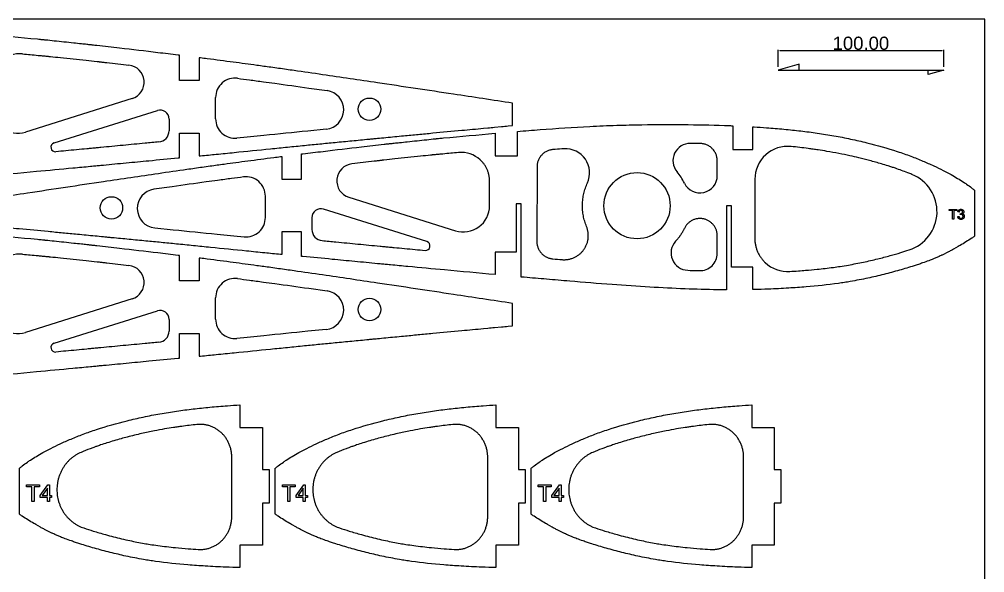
# Model space of a CAD drawing. Header units: millimetres. Extents: x -1485 to 1304, y -887 to 371.
# Drawn here: x -210 to 373, y -622 to -287 of the extents above; entities that cross this region are included whole.
import ezdxf

# ---------------------------------------------------------------- set-up
doc = ezdxf.new("R2010")
doc.units = ezdxf.units.MM
doc.header["$MEASUREMENT"] = 0
doc.layers.add('Predeterminada', color=18, linetype='Continuous', true_color=0x000000)
doc.layers.add('Predeterminado', color=18, linetype='Continuous', true_color=0x000000)
doc.styles.add('Arial', font='')
doc.styles.get('Arial').set_extended_font_data('Arial')
doc.dimstyles.new('Predeterminado', dxfattribs={"dimtxt": 8, "dimasz": 1, "dimexe": 0.5, "dimexo": 0.5, "dimgap": 0.25, "dimtad": 1, "dimtoh": 1, "dimzin": 1, "dimdsep": 46, "dimtxsty": 'Arial', "dimcen": 0.5, "dimazin": 0, "dimtfac": 1, "dimtdec": 4, "dimtix": 1, "dimtmove": 1, "dimatfit": 3, "dimfxl": 1, "dimtolj": 1, "dimtzin": 1, "dimarcsym": 0})

# ---------------------------------------------------------------- blocks, each defined once
blk = doc.blocks.new('*D3')
at = {"layer": 'Defpoints', "color": 0}
for p in [(348.26, -306.03), (248.26, -316.35), (348.26, -316.35)]:
    blk.add_point(p, dxfattribs=at)
at = {"layer": 'Predeterminada', "color": 0, "lineweight": -2}
for p, q in [((248.26, -315.85), (248.26, -305.53)), ((249.26, -306.03), (347.26, -306.03)), ((348.26, -315.85), (348.26, -305.53))]:
    blk.add_line(p, q, dxfattribs=at)
at = {"layer": 'Predeterminada', "color": 0}
for points in [[(249.26, -305.87), (249.26, -306.2), (248.26, -306.03)], [(347.26, -306.2), (347.26, -305.87), (348.26, -306.03)]]:
    blk.add_solid(points, dxfattribs=at)
at = {"layer": 'Predeterminada', "color": 0, "insert": (298.26, -301.7), "char_height": 8, "attachment_point": 5, "style": 'Arial'}
blk.add_mtext('\\A1;100.00', dxfattribs=at)

msp = doc.modelspace()

# ---------------------------------------------------------------- linework, layer by layer
at = {"layer": 'Predeterminada'}
for p, q in [((248.257, -317.846), (348.257, -317.846)), ((-35.301, -328.688), (-24.232, -330.265)), ((-141.928, -335.067), (-206.369, -355.353)), ((-91.532, -347.315), (-91.532, -334.446)), ((-24.71, -353.562), (-35.834, -354.683)), ((211.505, -381.673), (211.505, -372.656)), ((102.628, -376.323), (102.52, -421.43)), ((73.95, -399.893), (73.95, -384.796)), ((234.184, -383.837), (234.184, -419.697)), ((-117.681, -388.312), (-128.75, -389.889)), ((-61.45, -406.939), (-61.45, -394.07)), ((-11.054, -394.691), (53.387, -414.978)), ((351.602, -402.7), (351.602, -402.014)), ((351.602, -402.014), (356.301, -402.014)), ((356.301, -402.014), (356.301, -402.7)), ((353.554, -402.7), (351.602, -402.7)), ((353.554, -407.977), (353.554, -402.7)), ((354.349, -407.977), (353.554, -407.977)), ((356.301, -402.7), (354.349, -402.7)), ((354.349, -402.7), (354.349, -407.977)), ((356.807, -406.423), (357.529, -406.315)), ((357.602, -403.64), (356.879, -403.532)), ((358.26, -405.158), (358.343, -404.508)), ((-128.272, -413.186), (-117.147, -414.307)), ((211.505, -428.632), (211.505, -417.996)), ((-35.301, -449.727), (-24.232, -451.304)), ((-141.928, -456.106), (-206.369, -476.393)), ((-91.532, -468.354), (-91.532, -455.485)), ((-24.71, -474.601), (-35.834, -475.722)), ((-81.73, -573.221), (-81.73, -551.846)), ((72.844, -573.221), (72.844, -551.846)), ((227.418, -573.221), (227.418, -551.846)), ((-205.787, -569.708, -4796.231), (-205.787, -568.564, -4796.231)), ((-205.787, -568.564, -4796.231), (-197.955, -568.564, -4796.231)), ((-202.534, -569.708, -4796.231), (-205.787, -569.708, -4796.231)), ((-202.534, -578.504, -4796.231), (-202.534, -569.708, -4796.231)), ((-197.955, -569.708, -4796.231), (-201.208, -569.708, -4796.231)), ((-201.208, -569.708, -4796.231), (-201.208, -578.504, -4796.231)), ((-197.955, -568.564, -4796.231), (-197.955, -569.708, -4796.231)), ((-197.534, -575.01, -4796.231), (-192.895, -568.564, -4796.231)), ((-193.136, -570.574, -4796.231), (-196.327, -575.01, -4796.231)), ((-193.136, -575.01, -4796.231), (-193.136, -570.574, -4796.231)), ((-192.895, -568.564, -4796.231), (-191.931, -568.564, -4796.231)), ((-191.931, -568.564, -4796.231), (-191.931, -575.01, -4796.231)), ((-51.213, -569.708, -4796.231), (-51.213, -568.564, -4796.231)), ((-51.213, -568.564, -4796.231), (-43.382, -568.564, -4796.231)), ((-47.96, -569.708, -4796.231), (-51.213, -569.708, -4796.231)), ((-47.96, -578.504, -4796.231), (-47.96, -569.708, -4796.231)), ((-43.382, -569.708, -4796.231), (-46.635, -569.708, -4796.231)), ((-46.635, -569.708, -4796.231), (-46.635, -578.504, -4796.231)), ((-43.382, -568.564, -4796.231), (-43.382, -569.708, -4796.231)), ((-42.96, -575.01, -4796.231), (-38.321, -568.564, -4796.231)), ((-38.562, -570.574, -4796.231), (-41.753, -575.01, -4796.231)), ((-38.562, -575.01, -4796.231), (-38.562, -570.574, -4796.231)), ((-38.321, -568.564, -4796.231), (-37.357, -568.564, -4796.231)), ((-37.357, -568.564, -4796.231), (-37.357, -575.01, -4796.231)), ((103.361, -569.708, -4796.231), (103.361, -568.564, -4796.231)), ((103.361, -568.564, -4796.231), (111.192, -568.564, -4796.231)), ((106.614, -569.708, -4796.231), (103.361, -569.708, -4796.231)), ((106.614, -578.504, -4796.231), (106.614, -569.708, -4796.231)), ((111.192, -569.708, -4796.231), (107.939, -569.708, -4796.231)), ((107.939, -569.708, -4796.231), (107.939, -578.504, -4796.231)), ((111.192, -568.564, -4796.231), (111.192, -569.708, -4796.231)), ((111.614, -575.01, -4796.231), (116.253, -568.564, -4796.231)), ((116.012, -570.574, -4796.231), (112.821, -575.01, -4796.231)), ((116.012, -575.01, -4796.231), (116.012, -570.574, -4796.231)), ((116.253, -568.564, -4796.231), (117.217, -568.564, -4796.231)), ((117.217, -568.564, -4796.231), (117.217, -575.01, -4796.231)), ((-197.534, -576.154, -4796.231), (-197.534, -575.01, -4796.231)), ((-193.136, -576.154, -4796.231), (-197.534, -576.154, -4796.231)), ((-196.327, -575.01, -4796.231), (-193.136, -575.01, -4796.231)), ((-193.136, -578.504, -4796.231), (-193.136, -576.154, -4796.231)), ((-191.931, -575.01, -4796.231), (-190.606, -575.01, -4796.231)), ((-190.606, -576.154, -4796.231), (-191.931, -576.154, -4796.231)), ((-191.931, -576.154, -4796.231), (-191.931, -578.504, -4796.231)), ((-190.606, -575.01, -4796.231), (-190.606, -576.154, -4796.231)), ((-81.73, -587.706), (-81.73, -573.221)), ((-42.96, -576.154, -4796.231), (-42.96, -575.01, -4796.231)), ((-38.562, -576.154, -4796.231), (-42.96, -576.154, -4796.231)), ((-41.753, -575.01, -4796.231), (-38.562, -575.01, -4796.231)), ((-38.562, -578.504, -4796.231), (-38.562, -576.154, -4796.231)), ((-37.357, -575.01, -4796.231), (-36.032, -575.01, -4796.231)), ((-36.032, -576.154, -4796.231), (-37.357, -576.154, -4796.231)), ((-37.357, -576.154, -4796.231), (-37.357, -578.504, -4796.231)), ((-36.032, -575.01, -4796.231), (-36.032, -576.154, -4796.231)), ((72.844, -587.706), (72.844, -573.221)), ((111.614, -576.154, -4796.231), (111.614, -575.01, -4796.231)), ((116.012, -576.154, -4796.231), (111.614, -576.154, -4796.231)), ((112.821, -575.01, -4796.231), (116.012, -575.01, -4796.231)), ((116.012, -578.504, -4796.231), (116.012, -576.154, -4796.231)), ((117.217, -575.01, -4796.231), (118.542, -575.01, -4796.231)), ((118.542, -576.154, -4796.231), (117.217, -576.154, -4796.231)), ((117.217, -576.154, -4796.231), (117.217, -578.504, -4796.231)), ((118.542, -575.01, -4796.231), (118.542, -576.154, -4796.231)), ((227.418, -587.706), (227.418, -573.221)), ((-201.208, -578.504, -4796.231), (-202.534, -578.504, -4796.231)), ((-191.931, -578.504, -4796.231), (-193.136, -578.504, -4796.231)), ((-46.635, -578.504, -4796.231), (-47.96, -578.504, -4796.231)), ((-37.357, -578.504, -4796.231), (-38.562, -578.504, -4796.231)), ((107.939, -578.504, -4796.231), (106.614, -578.504, -4796.231)), ((117.217, -578.504, -4796.231), (116.012, -578.504, -4796.231))]:
    msp.add_line(p, q, dxfattribs=at)
for points in [[(-526.967, -887.157), (373.033, -887.157), (373.033, -287.157), (-526.967, -287.157), (-526.967, -887.157)], [(260.927, -317.846), (260.927, -314.304), (248.257, -317.846)], [(348.257, -317.846), (338.87, -320.553), (338.87, -317.846)]]:
    msp.add_lwpolyline(points, dxfattribs=at)
msp.add_circle((163.049, -399.834), 20, dxfattribs=at)
for centre, radius, start, end in [((-209.758, -325.172), 17.173, 84.742758, 132.371268), ((-145.044, -325.168), 10.377, 287.474236, 83.364303), ((-79.795, -334.446), 11.737, 82.516891, 180), ((-25.886, -341.884), 11.737, 275.755427, 81.89396), ((-211.117, -340.269), 15.814, 180, 287.474236), ((-79.795, -347.315), 11.737, 180, 275.657655), ((207.341, -1715.836, 0), 1353.293, 93.968687, 94.023439), ((119.82, -379.981), 14.573, 335.332735, 93.73579), ((195.168, -372.564), 10.437, 89.274837, 154.803719), ((254.076, -383.837), 19.892, 84.035782, 180), ((56.776, -384.796), 17.173, 47.628732, 95.257242), ((195.168, -372.564), 10.437, 154.803719, 220.332601), ((-7.938, -384.793), 10.377, 96.635697, 252.525764), ((-73.187, -394.07), 11.737, 360, 97.483109), ((163.049, -399.834), 31.697, 25.534152, 40.332601), ((201.068, -381.673), 10.437, 282.767076, 0.000001), ((319.929, -403.426), 24.317, 287.802265, 68.014049), ((-127.095, -401.508), 11.737, 98.10604, 264.244573), ((201.068, -381.673), 10.437, 205.534151, 282.767076), ((58.135, -399.893), 15.814, 252.525764, 0), ((-73.187, -406.939), 11.737, 264.342345, 0), ((194.028, -428.393), 10.437, 137.327623, 267.809418), ((-209.758, -446.211), 17.173, 84.742758, 132.371268), ((201.068, -428.632), 10.437, 268.305875, 0), ((-145.044, -446.208), 10.377, 287.474236, 83.364303), ((254.076, -419.697), 19.892, 226.804889, 273.609324), ((-79.795, -455.485), 11.737, 82.516891, 180), ((-25.886, -462.923), 11.737, 275.755427, 81.89396), ((-211.117, -461.308), 15.814, 180, 287.474236), ((-79.795, -468.354), 11.737, 180, 275.657655)]:
    msp.add_arc(centre, radius, start, end, dxfattribs=at)
for points, knots in [([(-208.184, -308.071), (-205.031, -308.361), (-201.078, -308.728), (-196.356, -309.168), (-194.352, -309.359), (-192.91, -309.491), (-192.016, -309.576), (-189.539, -309.838), (-182.126, -310.628), (-172.731, -311.627), (-165.12, -312.437), (-162.482, -312.717), (-161.304, -312.849), (-159.567, -313.047), (-153.565, -313.735), (-148.308, -314.341), (-143.845, -314.86)], [148.9599069, 148.9599069, 148.9599069, 148.9599069, 158.4604445, 160.8689444, 163.1872867, 164.5016947, 165.2123769, 165.879842, 171.9748211, 187.5762289, 194.2246766, 194.9356944, 195.5346239, 197.7838013, 200.1792103, 213.6588645, 213.6588645, 213.6588645, 213.6588645]), ([(-78.266, -322.809), (-75.853, -323.126), (-72.09, -323.624), (-66.892, -324.322), (-61.813, -325.009), (-51.251, -326.443), (-42.128, -327.716), (-35.301, -328.688)], [134.960804, 134.960804, 134.960804, 134.960804, 142.2616306, 146.3508479, 150.6929455, 157.6383647, 178.326644, 178.326644, 178.326644, 178.326644]), ([(329.033, -380.877), (328.204, -380.542), (326.149, -379.73), (322.841, -378.491), (319.608, -377.36), (316.923, -376.468), (314.138, -375.574), (309.704, -374.217), (303.752, -372.553), (297.38, -370.957), (291.2, -369.547), (284.797, -368.221), (278.364, -367.047), (273.186, -366.216), (269.409, -365.662), (265.726, -365.159), (261.285, -364.61), (257.866, -364.233), (256.142, -364.053)], [186.3444673, 186.3444673, 186.3444673, 186.3444673, 189.0269349, 192.9728034, 196.9409589, 199.3030326, 201.4611534, 205.7132585, 213.2163012, 219.9987189, 225.4189309, 232.2305098, 239.614953, 245.0356334, 247.9613471, 251.0687157, 256.1856905, 261.3858801, 261.3858801, 261.3858801, 261.3858801]), ([(55.203, -367.695), (52.049, -367.985), (48.097, -368.353), (43.375, -368.792), (41.37, -368.983), (39.928, -369.116), (39.035, -369.2), (36.557, -369.463), (29.145, -370.253), (19.749, -371.251), (12.139, -372.062), (9.501, -372.341), (8.322, -372.474), (6.585, -372.672), (0.583, -373.359), (-4.674, -373.966), (-9.137, -374.485)], [148.9599069, 148.9599069, 148.9599069, 148.9599069, 158.4604445, 160.8689444, 163.1872867, 164.5016947, 165.2123769, 165.879842, 171.9748211, 187.5762289, 194.2246766, 194.9356944, 195.5346239, 197.7838013, 200.1792103, 213.6588645, 213.6588645, 213.6588645, 213.6588645]), ([(-74.715, -382.433), (-77.128, -382.75), (-80.892, -383.249), (-86.09, -383.946), (-91.169, -384.633), (-101.731, -386.067), (-110.853, -387.34), (-117.681, -388.312)], [134.960804, 134.960804, 134.960804, 134.960804, 142.2616306, 146.3508479, 150.6929455, 157.6383647, 178.326644, 178.326644, 178.326644, 178.326644]), ([(-208.184, -429.11), (-205.031, -429.4), (-201.078, -429.768), (-196.356, -430.207), (-194.352, -430.398), (-192.91, -430.531), (-192.016, -430.615), (-189.539, -430.878), (-182.126, -431.668), (-172.731, -432.666), (-165.12, -433.477), (-162.482, -433.756), (-161.304, -433.889), (-159.567, -434.087), (-153.565, -434.774), (-148.308, -435.381), (-143.845, -435.9)], [148.9599069, 148.9599069, 148.9599069, 148.9599069, 158.4604445, 160.8689444, 163.1872867, 164.5016947, 165.2123769, 165.879842, 171.9748211, 187.5762289, 194.2246766, 194.9356944, 195.5346239, 197.7838013, 200.1792103, 213.6588645, 213.6588645, 213.6588645, 213.6588645]), ([(255.328, -439.549), (257.065, -439.439), (260.234, -439.225), (265.748, -438.797), (272.781, -438.157), (279.728, -437.348), (286.008, -436.447), (292.101, -435.457), (299.698, -433.992), (308.111, -432.063), (315.587, -430.111), (321.895, -428.294), (325.68, -427.119), (327.364, -426.579)], [64.1941838, 64.1941838, 64.1941838, 64.1941838, 69.4168214, 73.7219487, 80.7868167, 90.59993, 94.7023047, 99.8185855, 109.1166875, 117.9107359, 125.7090921, 132.2954103, 137.6001837, 137.6001837, 137.6001837, 137.6001837]), ([(-78.266, -443.848), (-75.853, -444.165), (-72.09, -444.664), (-66.892, -445.361), (-61.813, -446.048), (-51.251, -447.482), (-42.128, -448.755), (-35.301, -449.727)], [134.960804, 134.960804, 134.960804, 134.960804, 142.2616306, 146.3508479, 150.6929455, 157.6383647, 178.326644, 178.326644, 178.326644, 178.326644]), ([(-102.809, -532.062), (-104.354, -532.23), (-107.418, -532.581), (-111.277, -533.072), (-114.444, -533.512), (-117.888, -534.021), (-122.597, -534.786), (-129.025, -535.97), (-136.565, -537.557), (-143.273, -539.181), (-150.259, -541.055), (-155.623, -542.647), (-160.548, -544.266), (-163.211, -545.189), (-165.321, -545.948), (-168.435, -547.11), (-170.972, -548.126), (-172.779, -548.886)], [48.7980611, 48.7980611, 48.7980611, 48.7980611, 53.6516516, 58.4335405, 60.9481191, 63.634169, 69.3055917, 75.8419763, 84.0329266, 93.344838, 97.3620141, 106.5762516, 110.774469, 113.5009756, 115.3461946, 117.7493307, 123.8394736, 123.8394736, 123.8394736, 123.8394736]), ([(51.765, -532.062), (50.22, -532.23), (47.156, -532.581), (43.296, -533.072), (40.13, -533.512), (36.686, -534.021), (31.977, -534.786), (25.549, -535.97), (18.009, -537.557), (11.301, -539.181), (4.315, -541.055), (-1.049, -542.647), (-5.974, -544.266), (-8.637, -545.189), (-10.747, -545.948), (-13.861, -547.11), (-16.398, -548.126), (-18.205, -548.886)], [48.7980611, 48.7980611, 48.7980611, 48.7980611, 53.6516516, 58.4335405, 60.9481191, 63.634169, 69.3055917, 75.8419763, 84.0329266, 93.344838, 97.3620141, 106.5762516, 110.774469, 113.5009756, 115.3461946, 117.7493307, 123.8394736, 123.8394736, 123.8394736, 123.8394736]), ([(206.339, -532.062), (204.794, -532.23), (201.73, -532.581), (197.87, -533.072), (194.704, -533.512), (191.26, -534.021), (186.551, -534.786), (180.123, -535.97), (172.583, -537.557), (165.875, -539.181), (158.889, -541.055), (153.524, -542.647), (148.6, -544.266), (145.937, -545.189), (143.827, -545.948), (140.713, -547.11), (138.176, -548.126), (136.369, -548.886)], [48.7980611, 48.7980611, 48.7980611, 48.7980611, 53.6516516, 58.4335405, 60.9481191, 63.634169, 69.3055917, 75.8419763, 84.0329266, 93.344838, 97.3620141, 106.5762516, 110.774469, 113.5009756, 115.3461946, 117.7493307, 123.8394736, 123.8394736, 123.8394736, 123.8394736]), ([(-171.177, -594.587), (-169.281, -595.221), (-164.93, -596.62), (-158.921, -598.386), (-151.564, -600.355), (-143.759, -602.199), (-136.393, -603.632), (-130.723, -604.574), (-124.452, -605.498), (-116.753, -606.387), (-108.62, -607.098), (-104.03, -607.426), (-102.027, -607.558)], [172.5837572, 172.5837572, 172.5837572, 172.5837572, 178.8049152, 186.8139679, 192.0953081, 202.5416478, 211.8214888, 215.5113139, 220.4849348, 231.613376, 239.7159879, 245.9897566, 245.9897566, 245.9897566, 245.9897566]), ([(-16.603, -594.587), (-14.707, -595.221), (-10.356, -596.62), (-4.347, -598.386), (3.01, -600.355), (10.815, -602.199), (18.181, -603.632), (23.851, -604.574), (30.122, -605.498), (37.821, -606.387), (45.954, -607.098), (50.543, -607.426), (52.547, -607.558)], [172.5837572, 172.5837572, 172.5837572, 172.5837572, 178.8049152, 186.8139679, 192.0953081, 202.5416478, 211.8214888, 215.5113139, 220.4849348, 231.613376, 239.7159879, 245.9897566, 245.9897566, 245.9897566, 245.9897566]), ([(137.971, -594.587), (139.867, -595.221), (144.218, -596.62), (150.227, -598.386), (157.584, -600.355), (165.389, -602.199), (172.755, -603.632), (178.425, -604.574), (184.696, -605.498), (192.395, -606.387), (200.528, -607.098), (205.117, -607.426), (207.121, -607.558)], [172.5837572, 172.5837572, 172.5837572, 172.5837572, 178.8049152, 186.8139679, 192.0953081, 202.5416478, 211.8214888, 215.5113139, 220.4849348, 231.613376, 239.7159879, 245.9897566, 245.9897566, 245.9897566, 245.9897566])]:
    msp.add_open_spline(points, degree=3, knots=knots, dxfattribs=at)
for points, degree in [([(-35.834, -354.683), (-44.673, -355.574), (-53.516, -356.475), (-62.364, -357.367)], 3), ([(-62.364, -357.367), (-67.786, -357.914), (-73.213, -358.457), (-78.638, -358.994)], 3), ([(118.87, -365.438), (117.138, -365.552), (115.409, -365.668), (113.678, -365.788)], 3), ([(200.889, -362.214), (199.026, -362.18), (197.163, -362.152), (195.3, -362.128)], 3), ([(201.261, -362.221), (201.137, -362.219), (201.013, -362.216), (200.889, -362.214)], 3), ([(357.483, -402.384), (357.955, -401.977), (358.656, -401.977)], 2), ([(358.656, -401.977), (359.14, -401.977), (359.546, -402.188)], 2), ([(359.546, -402.188), (359.953, -402.398), (360.169, -402.762)], 2), ([(357.398, -407.623), (356.88, -407.16), (356.807, -406.423)], 2), ([(356.879, -403.532), (357.012, -402.791), (357.483, -402.384)], 2), ([(358.701, -408.086), (357.917, -408.086), (357.398, -407.623)], 2), ([(357.529, -406.315), (357.659, -406.929), (357.961, -407.2)], 2), ([(357.969, -402.854), (357.683, -403.116), (357.602, -403.64)], 2), ([(357.961, -407.2), (358.262, -407.471), (358.727, -407.471)], 2), ([(358.683, -402.592), (358.255, -402.592), (357.969, -402.854)], 2), ([(358.79, -405.077), (358.577, -405.077), (358.26, -405.158)], 2), ([(358.343, -404.508), (358.418, -404.516), (358.462, -404.516)], 2), ([(358.462, -404.516), (358.924, -404.516), (359.293, -404.272)], 2), ([(359.389, -402.856), (359.115, -402.592), (358.683, -402.592)], 2), ([(360.141, -407.542), (359.572, -408.086), (358.701, -408.086)], 2), ([(358.727, -407.471), (359.275, -407.471), (359.631, -407.115)], 2), ([(359.649, -405.403), (359.311, -405.077), (358.79, -405.077)], 2), ([(359.293, -404.272), (359.662, -404.029), (359.662, -403.521)], 2), ([(359.662, -403.521), (359.662, -403.119), (359.389, -402.856)], 2), ([(360.178, -404.24), (359.971, -404.558), (359.565, -404.746)], 2), ([(359.565, -404.746), (360.092, -404.868), (360.401, -405.253)], 2), ([(359.631, -407.115), (359.987, -406.758), (359.987, -406.232)], 2), ([(359.987, -406.232), (359.987, -405.729), (359.649, -405.403)], 2), ([(360.71, -406.216), (360.71, -406.999), (360.141, -407.542)], 2), ([(360.169, -402.762), (360.385, -403.125), (360.385, -403.533)], 2), ([(360.385, -403.533), (360.385, -403.921), (360.178, -404.24)], 2), ([(360.401, -405.253), (360.71, -405.638), (360.71, -406.216)], 2), ([(-117.147, -414.307), (-108.308, -415.198), (-99.466, -416.099), (-90.618, -416.991)], 3), ([(-90.618, -416.991), (-85.195, -417.538), (-79.769, -418.081), (-74.344, -418.619)], 3), ([(112.113, -431.912), (114.008, -432.075), (115.903, -432.238), (117.798, -432.399)], 3), ([(193.629, -438.822), (195.634, -438.899), (197.639, -438.968), (199.645, -439.031)], 3), ([(199.645, -439.031), (200.016, -439.042), (200.389, -439.053), (200.76, -439.064)], 3), ([(-35.834, -475.722), (-44.673, -476.613), (-53.516, -477.514), (-62.364, -478.406)], 3), ([(-62.364, -478.406), (-67.786, -478.953), (-73.213, -479.496), (-78.638, -480.034)], 3)]:
    msp.add_open_spline(points, degree=degree, dxfattribs=at)
for points, weights in [([(112.388, -365.878), (102.652, -366.563), (102.628, -376.323)], [1, 0.732308209357, 1]), ([(211.505, -372.656), (211.505, -362.41), (201.261, -362.221)], [1, 0.713609493473, 1]), ([(73.95, -384.796), (73.95, -377.217), (68.35, -372.109)], [1, 0.914859239007, 1]), ([(132.518, -412.35), (127.081, -399.088), (133.063, -386.063)], [1, 0.917206417367, 1]), ([(203.375, -407.818), (195.244, -405.975), (191.651, -413.498)], [1, 0.781340001873, 1]), ([(211.505, -417.996), (211.505, -409.66), (203.375, -407.818)], [1, 0.781340001873, 1]), ([(130.781, -426.503), (135.619, -419.914), (132.518, -412.35)], [1, 0.872162562416, 1]), ([(191.651, -413.498), (189.592, -417.807), (186.355, -421.319)], [1, 0.988836886252, 1]), ([(234.184, -419.697), (234.184, -428.306), (240.46, -434.198)], [1, 0.917739257684, 1]), ([(102.52, -421.43), (102.497, -431.081), (112.113, -431.912)], [1, 0.736082457257, 1]), ([(117.798, -432.399), (125.943, -433.092), (130.781, -426.503)], [1, 0.872162562416, 1]), ([(-87.755, -602.207), (-81.73, -596.315), (-81.73, -587.706)], [1, 0.917739257684, 1]), ([(66.819, -602.207), (72.844, -596.315), (72.844, -587.706)], [1, 0.917739257684, 1]), ([(221.393, -602.207), (227.418, -596.315), (227.418, -587.706)], [1, 0.917739257684, 1]), ([(-102.027, -607.558), (-93.78, -608.1), (-87.755, -602.207)], [1, 0.917739257686, 1]), ([(52.547, -607.558), (60.794, -608.1), (66.819, -602.207)], [1, 0.917739257686, 1]), ([(207.121, -607.558), (215.368, -608.1), (221.393, -602.207)], [1, 0.917739257686, 1])]:
    msp.add_rational_spline(points, weights, degree=2, dxfattribs=at)
for points, weights, knots in [([(-81.73, -551.846), (-81.73, -542.993), (-88.044, -537.067), (-94.357, -531.142), (-102.809, -532.062)], [1, 0.913608949889, 1, 0.913608949889, 1], [23.6309599, 23.6309599, 23.6309599, 36.2145105, 36.2145105, 48.7980611, 48.7980611, 48.7980611]), ([(72.844, -551.846), (72.844, -542.993), (66.53, -537.067), (60.217, -531.142), (51.765, -532.062)], [1, 0.913608949889, 1, 0.913608949889, 1], [23.6309599, 23.6309599, 23.6309599, 36.2145105, 36.2145105, 48.7980611, 48.7980611, 48.7980611]), ([(227.418, -551.846), (227.418, -542.993), (221.104, -537.067), (214.791, -531.142), (206.339, -532.062)], [1, 0.913608949889, 1, 0.913608949889, 1], [23.6309599, 23.6309599, 23.6309599, 36.2145105, 36.2145105, 48.7980611, 48.7980611, 48.7980611]), ([(-172.779, -548.886), (-187.965, -555.273), (-187.367, -572.322), (-186.77, -589.371), (-171.177, -594.587)], [1, 0.81862166394, 1, 0.81862166394, 1], [123.8394736, 123.8394736, 123.8394736, 148.2116154, 148.2116154, 172.5837572, 172.5837572, 172.5837572]), ([(-18.205, -548.886), (-33.391, -555.273), (-32.793, -572.322), (-32.196, -589.371), (-16.603, -594.587)], [1, 0.81862166394, 1, 0.81862166394, 1], [123.8394736, 123.8394736, 123.8394736, 148.2116154, 148.2116154, 172.5837572, 172.5837572, 172.5837572]), ([(136.369, -548.886), (121.183, -555.273), (121.781, -572.322), (122.378, -589.371), (137.971, -594.587)], [1, 0.81862166394, 1, 0.81862166394, 1], [123.8394736, 123.8394736, 123.8394736, 148.2116154, 148.2116154, 172.5837572, 172.5837572, 172.5837572])]:
    msp.add_rational_spline(points, weights, degree=2, knots=knots, dxfattribs=at)
at = {"layer": 'Predeterminado'}
for p, q in [((87.827, -351.388), (87.827, -337.834)), ((-189.097, -361.901), (-126.71, -342.261)), ((-119.641, -347.447), (-119.641, -354.534)), ((70.269, -353.006), (72.976, -352.756)), ((77.036, -352.381), (81.097, -352.007)), ((85.157, -351.633), (87.827, -351.388)), ((90.843, -369.636), (90.843, -354.887)), ((77.252, -356.044), (77.252, -369.636)), ((77.252, -369.636), (90.843, -369.636)), ((366.921, -390.439), (366.921, -418.266)), ((36.115, -421.525), (-26.272, -401.886)), ((-33.341, -407.072), (-33.341, -414.159)), ((357.069, -424.483), (354.151, -426.13)), ((344.546, -430.936), (342.08, -431.978)), ((351.267, -427.68), (347.288, -429.676)), ((87.827, -472.427), (87.827, -458.874)), ((-189.097, -482.94), (-126.71, -463.301)), ((-119.641, -468.487), (-119.641, -475.574)), ((70.269, -474.045), (72.976, -473.795)), ((77.036, -473.42), (81.097, -473.046)), ((85.157, -472.673), (87.827, -472.427)), ((-76.825, -520.169), (-76.825, -533.76)), ((77.749, -520.169), (77.749, -533.76)), ((232.323, -520.169), (232.323, -533.76)), ((-76.825, -533.76), (-63.234, -533.76)), ((-63.234, -533.76), (-63.234, -559.15)), ((77.749, -533.76), (91.34, -533.76)), ((91.34, -533.76), (91.34, -559.15)), ((232.323, -533.76), (245.914, -533.76)), ((245.914, -533.76), (245.914, -559.15)), ((-210.058, -586.275), (-210.058, -558.448)), ((-63.234, -559.15), (-59.156, -559.15)), ((-59.156, -559.15), (-59.156, -579.537)), ((-55.484, -586.275), (-55.484, -558.448)), ((91.34, -559.15), (95.418, -559.15)), ((95.418, -559.15), (95.418, -579.537)), ((99.09, -586.275), (99.09, -558.448)), ((245.914, -559.15), (249.992, -559.15)), ((249.992, -559.15), (249.992, -579.537)), ((-59.156, -579.537), (-63.234, -579.537)), ((-63.234, -579.537), (-63.234, -604.922)), ((95.418, -579.537), (91.34, -579.537)), ((91.34, -579.537), (91.34, -604.922)), ((249.992, -579.537), (245.914, -579.537)), ((245.914, -579.537), (245.914, -604.922)), ((-197.288, -594.139), (-200.206, -592.492)), ((-42.714, -594.139), (-45.632, -592.492)), ((111.86, -594.139), (108.942, -592.492)), ((-190.425, -597.685), (-194.404, -595.689)), ((-185.217, -599.987), (-187.683, -598.945)), ((-35.851, -597.685), (-39.83, -595.689)), ((-30.644, -599.987), (-33.109, -598.945)), ((118.723, -597.685), (114.744, -595.689)), ((123.93, -599.987), (121.465, -598.945)), ((-63.234, -604.922), (-76.825, -604.922)), ((-76.825, -604.922), (-76.825, -618.513)), ((91.34, -604.922), (77.749, -604.922)), ((77.749, -604.922), (77.749, -618.513)), ((245.914, -604.922), (232.323, -604.922)), ((232.323, -604.922), (232.323, -618.513))]:
    msp.add_line(p, q, dxfattribs=at)
for points in [[(-100.613, -310.519), (-101.408, -310.423), (-101.408, -324.111), (-113.408, -324.111), (-113.408, -308.914), (-114.204, -308.821)], [(220.096, -351.459), (220.892, -351.503), (220.892, -365.751), (232.892, -365.751), (232.892, -352.16), (233.688, -352.16)], [(-114.204, -370.942), (-113.408, -370.866), (-113.408, -356.047), (-101.408, -356.047), (-101.408, -369.715), (-100.613, -369.639)], [(-52.369, -370.144), (-51.573, -370.048), (-51.573, -383.735), (-39.573, -383.735), (-39.573, -368.538), (-38.777, -368.446)], [(94.921, -443.061), (93.125, -442.902), (93.125, -398.756), (90.047, -398.756), (90.047, -427.878), (77.252, -427.878), (77.252, -441.47)], [(233.688, -450.504), (232.892, -450.523), (232.892, -436.913), (220.096, -436.913), (220.096, -399.834), (217.018, -399.882), (217.018, -450.705), (216.019, -450.658)], [(-38.777, -430.566), (-39.573, -430.49), (-39.573, -415.671), (-51.573, -415.671), (-51.573, -429.339), (-52.369, -429.263)], [(-100.613, -431.559), (-101.408, -431.463), (-101.408, -445.15), (-113.408, -445.15), (-113.408, -429.953), (-114.204, -429.861)], [(-114.204, -491.981), (-113.408, -491.905), (-113.408, -477.086), (-101.408, -477.086), (-101.408, -490.754), (-100.613, -490.678)]]:
    msp.add_lwpolyline(points, dxfattribs=at)
for centre in [(1.482, -341.524), (-154.463, -401.148), (1.482, -462.563)]:
    msp.add_circle(centre, 6.796, dxfattribs=at)
for centre, radius, start, end in [((-125.078, -347.447), 5.437, 360, 107.474236), ((-126.437, -354.534), 6.796, 275.396884, 359.999999), ((-188.281, -364.494), 2.718, 107.474236, 275.351465), ((-27.904, -407.072), 5.437, 72.525764, 180), ((-26.545, -414.159), 6.796, 180.000001, 264.603116), ((35.299, -424.118), 2.718, 264.648535, 72.525764), ((-125.078, -468.487), 5.437, 360, 107.474236), ((-126.437, -475.574), 6.796, 275.396884, 359.999999), ((-188.281, -485.533), 2.718, 107.474236, 275.351465)]:
    msp.add_arc(centre, radius, start, end, dxfattribs=at)
for points, knots in [([(-114.204, -308.821), (-118.246, -308.324), (-130.024, -306.895), (-146.368, -304.974), (-159.09, -303.511), (-164.58, -302.884), (-166.211, -302.703), (-167.841, -302.534), (-169.493, -302.356), (-170.968, -302.2), (-173.589, -301.921), (-179.597, -301.282), (-186.833, -300.512), (-192.564, -299.902), (-194.481, -299.698), (-194.857, -299.659), (-195.664, -299.576), (-196.607, -299.492), (-197.862, -299.373), (-208.985, -298.331), (-219.869, -297.327), (-230.233, -296.42)], [2555.6429407, 2555.6429407, 2555.6429407, 2555.6429407, 2564.6314321, 2581.8313514, 2591.9654899, 2592.8965234, 2594.0287304, 2595.5866974, 2596.5130523, 2597.69618, 2598.8605921, 2602.3321705, 2611.0316548, 2614.9215758, 2615.0536716, 2615.2867808, 2615.7568802, 2616.8446683, 2617.3760542, 2618.5396706, 2641.5025284, 2641.5025284, 2641.5025284, 2641.5025284]), ([(87.827, -337.834), (75.914, -336.025), (48.727, -331.905), (10.485, -326.147), (-21.597, -321.388), (-41.498, -318.509), (-51.938, -317.036), (-59.418, -315.996), (-68.559, -314.744), (-81.329, -313.017), (-92.669, -311.532), (-99.255, -310.692), (-100.613, -310.519)], [2373.0591689, 2373.0591689, 2373.0591689, 2373.0591689, 2399.6542438, 2433.7527783, 2458.4197616, 2471.2430468, 2478.1357662, 2481.6919292, 2487.9108373, 2498.500419, 2510.1345391, 2513.1553287, 2513.1553287, 2513.1553287, 2513.1553287]), ([(-100.613, -369.639), (-97.449, -369.331), (-90.648, -368.666), (-76.568, -367.267), (-62.219, -365.814), (-48.073, -364.38), (-38.141, -363.38), (-28.579, -362.431), (-19.054, -361.503), (-10.892, -360.715), (-4.094, -360.061), (0.168, -359.651), (3.594, -359.321), (7.049, -358.989), (11.418, -358.567), (16.701, -358.057), (23.187, -357.432), (30.826, -356.701), (42.547, -355.59), (55.695, -354.357), (65.913, -353.409), (70.269, -353.006)], [2223.7940404, 2223.7940404, 2223.7940404, 2223.7940404, 2230.8097026, 2238.8775729, 2255.0238197, 2262.6434049, 2270.2629901, 2277.0569198, 2283.8508495, 2291.3874908, 2295.1558114, 2298.9241321, 2300.839079, 2302.754026, 2306.5839198, 2310.5270211, 2314.4701223, 2320.9670095, 2327.4638967, 2340.4576711, 2350.1144086, 2350.1144086, 2350.1144086, 2350.1144086]), ([(90.843, -354.887), (95.373, -354.514), (109.923, -353.359), (129.886, -352.049), (150.364, -351.186), (170.176, -350.712), (192.901, -350.687), (210.987, -351.09), (219.696, -351.442), (220.096, -351.459)], [2671.5025284, 2671.5025284, 2671.5025284, 2671.5025284, 2681.5336749, 2703.7205237, 2715.6563894, 2726.7719758, 2747.4598401, 2765.8135151, 2766.6981833, 2766.6981833, 2766.6981833, 2766.6981833]), ([(233.688, -352.16), (236.222, -352.318), (242.259, -352.732), (250.005, -353.381), (256.887, -354.057), (263.606, -354.79), (270.275, -355.649), (276.948, -356.671), (283.665, -357.815), (292.006, -359.447), (304.828, -362.389), (315.628, -365.449), (324.388, -368.414), (329.567, -370.297), (335.505, -372.666), (341.991, -375.552), (347.662, -378.308), (352.468, -380.851), (356.596, -383.233), (359.672, -385.163), (362.508, -387.085), (364.636, -388.637), (366.248, -389.898), (366.835, -390.37), (366.921, -390.439)], [2808.1310795, 2808.1310795, 2808.1310795, 2808.1310795, 2813.7344914, 2821.486997, 2825.2880554, 2828.9971403, 2836.4052721, 2840.1292622, 2843.8958846, 2851.4455908, 2858.8852222, 2872.9295679, 2876.2065637, 2879.2962027, 2885.0918438, 2890.3161306, 2894.9625261, 2899.0066485, 2902.3154277, 2905.4805011, 2907.0204969, 2909.8752124, 2911.293439, 2911.5375216, 2911.5375216, 2911.5375216, 2911.5375216]), ([(-125.798, -361.3), (-128.58, -361.563), (-135.8, -362.245), (-147.456, -363.353), (-157.278, -364.292), (-163.611, -364.9), (-165.972, -365.127), (-167.85, -365.305), (-173.019, -365.792), (-179.744, -366.424), (-186.005, -367.011), (-188.027, -367.2)], [-78.2692477, -78.2692477, -78.2692477, -78.2692477, -72.0997204, -62.2625414, -52.4253625, -50.3226817, -48.220001, -47.1891338, -46.1582666, -36.761198, -32.2786207, -32.2786207, -32.2786207, -32.2786207]), ([(-38.777, -368.446), (-34.736, -367.949), (-22.957, -366.519), (-6.614, -364.599), (6.108, -363.135), (11.599, -362.508), (13.229, -362.327), (14.859, -362.159), (16.511, -361.98), (17.986, -361.825), (20.607, -361.545), (26.615, -360.906), (33.851, -360.136), (39.582, -359.526), (41.499, -359.323), (41.876, -359.283), (42.683, -359.2), (43.626, -359.117), (44.881, -358.997), (56.003, -357.955), (66.888, -356.951), (77.252, -356.044)], [2555.6429407, 2555.6429407, 2555.6429407, 2555.6429407, 2564.6314321, 2581.8313514, 2591.9654899, 2592.8965234, 2594.0287304, 2595.5866974, 2596.5130523, 2597.69618, 2598.8605921, 2602.3321705, 2611.0316548, 2614.9215758, 2615.0536716, 2615.2867808, 2615.7568802, 2616.8446683, 2617.3760542, 2618.5396706, 2641.5025284, 2641.5025284, 2641.5025284, 2641.5025284]), ([(-240.808, -397.459), (-228.896, -395.65), (-201.709, -391.53), (-163.467, -385.772), (-131.384, -381.013), (-111.484, -378.134), (-101.043, -376.66), (-93.564, -375.621), (-84.423, -374.368), (-71.653, -372.642), (-60.313, -371.157), (-53.727, -370.316), (-52.369, -370.144)], [2373.0591689, 2373.0591689, 2373.0591689, 2373.0591689, 2399.6542438, 2433.7527783, 2458.4197616, 2471.2430468, 2478.1357662, 2481.6919292, 2487.9108373, 2498.500419, 2510.1345391, 2513.1553287, 2513.1553287, 2513.1553287, 2513.1553287]), ([(-230.233, -381.845), (-220.079, -380.92), (-202.558, -379.299), (-181.515, -377.329), (-170.05, -376.251), (-164.94, -375.77), (-162.345, -375.52), (-155.736, -374.885), (-145.549, -373.911), (-130.513, -372.482), (-120.064, -371.498), (-114.204, -370.942)], [2095.9643306, 2095.9643306, 2095.9643306, 2095.9643306, 2118.4708712, 2134.8018568, 2142.6143226, 2143.8889188, 2146.1293054, 2148.369692, 2158.5433718, 2168.7170516, 2181.708436, 2181.708436, 2181.708436, 2181.708436]), ([(-52.369, -429.263), (-55.533, -428.956), (-62.334, -428.29), (-76.413, -426.891), (-90.762, -425.439), (-104.909, -424.004), (-114.841, -423.004), (-124.402, -422.056), (-133.928, -421.128), (-142.09, -420.34), (-148.887, -419.685), (-153.15, -419.275), (-156.576, -418.946), (-160.031, -418.613), (-164.399, -418.192), (-169.683, -417.682), (-176.169, -417.056), (-183.808, -416.325), (-195.529, -415.214), (-208.677, -413.982), (-218.895, -413.033), (-223.251, -412.63)], [2223.7940404, 2223.7940404, 2223.7940404, 2223.7940404, 2230.8097026, 2238.8775729, 2255.0238197, 2262.6434049, 2270.2629901, 2277.0569198, 2283.8508495, 2291.3874908, 2295.1558114, 2298.9241321, 2300.839079, 2302.754026, 2306.5839198, 2310.5270211, 2314.4701223, 2320.9670095, 2327.4638967, 2340.4576711, 2350.1144086, 2350.1144086, 2350.1144086, 2350.1144086]), ([(-114.204, -429.861), (-118.246, -429.364), (-130.024, -427.934), (-146.368, -426.014), (-159.09, -424.55), (-164.58, -423.923), (-166.211, -423.742), (-167.841, -423.574), (-169.493, -423.395), (-170.968, -423.24), (-173.589, -422.96), (-179.597, -422.321), (-186.833, -421.551), (-192.564, -420.941), (-194.481, -420.738), (-194.857, -420.698), (-195.664, -420.615), (-196.607, -420.532), (-197.862, -420.412), (-208.985, -419.37), (-219.869, -418.366), (-230.233, -417.459)], [2555.6429407, 2555.6429407, 2555.6429407, 2555.6429407, 2564.6314321, 2581.8313514, 2591.9654899, 2592.8965234, 2594.0287304, 2595.5866974, 2596.5130523, 2597.69618, 2598.8605921, 2602.3321705, 2611.0316548, 2614.9215758, 2615.0536716, 2615.2867808, 2615.7568802, 2616.8446683, 2617.3760542, 2618.5396706, 2641.5025284, 2641.5025284, 2641.5025284, 2641.5025284]), ([(366.921, -418.266), (366.898, -418.282), (366.331, -418.677), (364.62, -419.843), (361.743, -421.699), (359.011, -423.353), (357.444, -424.266), (357.069, -424.483)], [2932.0107038, 2932.0107038, 2932.0107038, 2932.0107038, 2932.0724683, 2933.5355464, 2936.5816343, 2939.6277222, 2940.584788, 2940.584788, 2940.584788, 2940.584788]), ([(-27.184, -420.925), (-24.401, -421.187), (-17.182, -421.869), (-5.525, -422.977), (4.296, -423.916), (10.629, -424.524), (12.99, -424.752), (14.869, -424.93), (20.037, -425.416), (26.763, -426.048), (33.024, -426.635), (35.046, -426.825)], [-78.2692477, -78.2692477, -78.2692477, -78.2692477, -72.0997204, -62.2625414, -52.4253625, -50.3226817, -48.220001, -47.1891338, -46.1582666, -36.761198, -32.2786207, -32.2786207, -32.2786207, -32.2786207]), ([(77.252, -441.47), (67.097, -440.545), (49.576, -438.924), (28.533, -436.953), (17.068, -435.875), (11.959, -435.394), (9.363, -435.144), (2.754, -434.51), (-7.433, -433.535), (-22.469, -432.107), (-32.918, -431.123), (-38.777, -430.566)], [2095.9643306, 2095.9643306, 2095.9643306, 2095.9643306, 2118.4708712, 2134.8018568, 2142.6143226, 2143.8889188, 2146.1293054, 2148.369692, 2158.5433718, 2168.7170516, 2181.708436, 2181.708436, 2181.708436, 2181.708436]), ([(347.288, -429.676), (347.123, -429.756), (346.541, -430.032), (345.628, -430.455), (344.877, -430.79), (344.546, -430.936)], [2948.7338217, 2948.7338217, 2948.7338217, 2948.7338217, 2949.1392888, 2950.1546929, 2950.9543616, 2950.9543616, 2950.9543616, 2950.9543616]), ([(354.151, -426.13), (353.827, -426.309), (352.869, -426.832), (351.906, -427.346), (351.267, -427.68)], [2943.0494302, 2943.0494302, 2943.0494302, 2943.0494302, 2943.8676159, 2945.4585671, 2945.4585671, 2945.4585671, 2945.4585671]), ([(87.827, -458.874), (75.914, -457.065), (48.727, -452.945), (10.485, -447.187), (-21.597, -442.428), (-41.498, -439.549), (-51.938, -438.075), (-59.418, -437.036), (-68.559, -435.783), (-81.329, -434.057), (-92.669, -432.572), (-99.255, -431.731), (-100.613, -431.559)], [2373.0591689, 2373.0591689, 2373.0591689, 2373.0591689, 2399.6542438, 2433.7527783, 2458.4197616, 2471.2430468, 2478.1357662, 2481.6919292, 2487.9108373, 2498.500419, 2510.1345391, 2513.1553287, 2513.1553287, 2513.1553287, 2513.1553287]), ([(342.08, -431.978), (341.17, -432.348), (338.997, -433.193), (335.949, -434.278), (332.957, -435.287), (328.318, -436.801), (321.384, -438.902), (312.105, -441.401), (303.971, -443.295), (297.217, -444.669), (292.455, -445.536), (288.265, -446.222), (279.388, -447.544), (269.923, -448.529), (259.903, -449.285), (252.29, -449.782), (243.552, -450.217), (236.562, -450.436), (233.688, -450.504)], [1701.6145473, 1701.6145473, 1701.6145473, 1701.6145473, 1703.7843521, 1706.7584668, 1708.7562167, 1710.7539667, 1717.5297623, 1724.7459164, 1731.9620704, 1735.9601768, 1739.9582832, 1742.645212, 1745.3321409, 1759.7660738, 1763.6396595, 1767.5132452, 1776.6035107, 1782.9492464, 1782.9492464, 1782.9492464, 1782.9492464]), ([(216.019, -450.658), (214.553, -450.648), (206.553, -450.568), (191.471, -450.133), (170.267, -449.044), (147.042, -447.452), (126.253, -445.781), (108.557, -444.266), (99.416, -443.461), (94.921, -443.061)], [1902.1323348, 1902.1323348, 1902.1323348, 1902.1323348, 1905.3677465, 1919.7915749, 1935.4340231, 1952.2276001, 1971.1735923, 1981.4686957, 1991.4293838, 1991.4293838, 1991.4293838, 1991.4293838]), ([(-100.613, -490.678), (-97.449, -490.371), (-90.648, -489.705), (-76.568, -488.306), (-62.219, -486.854), (-48.073, -485.419), (-38.141, -484.419), (-28.579, -483.471), (-19.054, -482.543), (-10.892, -481.755), (-4.094, -481.1), (0.168, -480.69), (3.594, -480.361), (7.049, -480.028), (11.418, -479.607), (16.701, -479.097), (23.187, -478.471), (30.826, -477.74), (42.547, -476.629), (55.695, -475.397), (65.913, -474.448), (70.269, -474.045)], [2223.7940404, 2223.7940404, 2223.7940404, 2223.7940404, 2230.8097026, 2238.8775729, 2255.0238197, 2262.6434049, 2270.2629901, 2277.0569198, 2283.8508495, 2291.3874908, 2295.1558114, 2298.9241321, 2300.839079, 2302.754026, 2306.5839198, 2310.5270211, 2314.4701223, 2320.9670095, 2327.4638967, 2340.4576711, 2350.1144086, 2350.1144086, 2350.1144086, 2350.1144086]), ([(-125.798, -482.34), (-128.58, -482.602), (-135.8, -483.284), (-147.456, -484.392), (-157.278, -485.331), (-163.611, -485.939), (-165.972, -486.167), (-167.85, -486.345), (-173.019, -486.831), (-179.744, -487.463), (-186.005, -488.05), (-188.027, -488.24)], [-78.2692477, -78.2692477, -78.2692477, -78.2692477, -72.0997204, -62.2625414, -52.4253625, -50.3226817, -48.220001, -47.1891338, -46.1582666, -36.761198, -32.2786207, -32.2786207, -32.2786207, -32.2786207]), ([(-230.233, -502.885), (-220.079, -501.96), (-202.558, -500.339), (-181.515, -498.368), (-170.05, -497.29), (-164.94, -496.809), (-162.345, -496.559), (-155.736, -495.925), (-145.549, -494.95), (-130.513, -493.522), (-120.064, -492.538), (-114.204, -491.981)], [2095.9643306, 2095.9643306, 2095.9643306, 2095.9643306, 2118.4708712, 2134.8018568, 2142.6143226, 2143.8889188, 2146.1293054, 2148.369692, 2158.5433718, 2168.7170516, 2181.708436, 2181.708436, 2181.708436, 2181.708436]), ([(-210.058, -558.448), (-209.972, -558.379), (-209.385, -557.907), (-207.773, -556.646), (-205.645, -555.094), (-202.809, -553.172), (-199.733, -551.242), (-195.605, -548.86), (-190.799, -546.317), (-185.128, -543.561), (-178.643, -540.675), (-172.704, -538.306), (-167.525, -536.423), (-158.765, -533.458), (-147.965, -530.398), (-135.143, -527.456), (-126.802, -525.824), (-120.085, -524.68), (-113.412, -523.658), (-106.743, -522.799), (-100.024, -522.066), (-93.142, -521.389), (-85.396, -520.74), (-79.359, -520.327), (-76.825, -520.169)], [340.5128117, 340.5128117, 340.5128117, 340.5128117, 340.7568942, 342.1751209, 345.0298363, 346.5698321, 349.7349056, 353.0436848, 357.0878072, 361.7342026, 366.9584894, 372.7541305, 375.8437696, 379.1207653, 393.1651111, 400.6047425, 408.1544486, 411.921071, 415.6450612, 423.053193, 426.7622779, 430.5633362, 438.3158418, 443.9192537, 443.9192537, 443.9192537, 443.9192537]), ([(-55.484, -558.448), (-55.398, -558.379), (-54.811, -557.907), (-53.199, -556.646), (-51.071, -555.094), (-48.235, -553.172), (-45.159, -551.242), (-41.031, -548.86), (-36.225, -546.317), (-30.554, -543.561), (-24.069, -540.675), (-18.13, -538.306), (-12.951, -536.423), (-4.191, -533.458), (6.609, -530.398), (19.431, -527.456), (27.772, -525.824), (34.489, -524.68), (41.162, -523.658), (47.831, -522.799), (54.55, -522.066), (61.432, -521.389), (69.178, -520.74), (75.215, -520.327), (77.749, -520.169)], [340.5128117, 340.5128117, 340.5128117, 340.5128117, 340.7568942, 342.1751209, 345.0298363, 346.5698321, 349.7349056, 353.0436848, 357.0878072, 361.7342026, 366.9584894, 372.7541305, 375.8437696, 379.1207653, 393.1651111, 400.6047425, 408.1544486, 411.921071, 415.6450612, 423.053193, 426.7622779, 430.5633362, 438.3158418, 443.9192537, 443.9192537, 443.9192537, 443.9192537]), ([(99.09, -558.448), (99.176, -558.379), (99.763, -557.907), (101.375, -556.646), (103.503, -555.094), (106.339, -553.172), (109.415, -551.242), (113.543, -548.86), (118.349, -546.317), (124.02, -543.561), (130.505, -540.675), (136.444, -538.306), (141.623, -536.423), (150.383, -533.458), (161.183, -530.398), (174.005, -527.456), (182.346, -525.824), (189.063, -524.68), (195.736, -523.658), (202.405, -522.799), (209.124, -522.066), (216.006, -521.389), (223.752, -520.74), (229.789, -520.327), (232.323, -520.169)], [340.5128117, 340.5128117, 340.5128117, 340.5128117, 340.7568942, 342.1751209, 345.0298363, 346.5698321, 349.7349056, 353.0436848, 357.0878072, 361.7342026, 366.9584894, 372.7541305, 375.8437696, 379.1207653, 393.1651111, 400.6047425, 408.1544486, 411.921071, 415.6450612, 423.053193, 426.7622779, 430.5633362, 438.3158418, 443.9192537, 443.9192537, 443.9192537, 443.9192537]), ([(-200.206, -592.492), (-200.581, -592.275), (-202.148, -591.362), (-204.88, -589.708), (-207.757, -587.852), (-209.468, -586.686), (-210.035, -586.291), (-210.058, -586.275)], [311.4655452, 311.4655452, 311.4655452, 311.4655452, 312.422611, 315.4686989, 318.5147868, 319.9778649, 320.0396294, 320.0396294, 320.0396294, 320.0396294]), ([(-45.632, -592.492), (-46.007, -592.275), (-47.574, -591.362), (-50.306, -589.708), (-53.183, -587.852), (-54.894, -586.686), (-55.461, -586.291), (-55.484, -586.275)], [311.4655452, 311.4655452, 311.4655452, 311.4655452, 312.422611, 315.4686989, 318.5147868, 319.9778649, 320.0396294, 320.0396294, 320.0396294, 320.0396294]), ([(108.942, -592.492), (108.567, -592.275), (107, -591.362), (104.268, -589.708), (101.391, -587.852), (99.68, -586.686), (99.113, -586.291), (99.09, -586.275)], [311.4655452, 311.4655452, 311.4655452, 311.4655452, 312.422611, 315.4686989, 318.5147868, 319.9778649, 320.0396294, 320.0396294, 320.0396294, 320.0396294]), ([(-194.404, -595.689), (-195.043, -595.355), (-196.006, -594.841), (-196.964, -594.318), (-197.288, -594.139)], [306.5917662, 306.5917662, 306.5917662, 306.5917662, 308.1827174, 309.000903, 309.000903, 309.000903, 309.000903]), ([(-39.83, -595.689), (-40.469, -595.355), (-41.432, -594.841), (-42.39, -594.318), (-42.714, -594.139)], [306.5917662, 306.5917662, 306.5917662, 306.5917662, 308.1827174, 309.000903, 309.000903, 309.000903, 309.000903]), ([(114.744, -595.689), (114.105, -595.355), (113.142, -594.841), (112.184, -594.318), (111.86, -594.139)], [306.5917662, 306.5917662, 306.5917662, 306.5917662, 308.1827174, 309.000903, 309.000903, 309.000903, 309.000903]), ([(-187.683, -598.945), (-188.014, -598.799), (-188.765, -598.464), (-189.678, -598.041), (-190.26, -597.765), (-190.425, -597.685)], [301.0959717, 301.0959717, 301.0959717, 301.0959717, 301.8956403, 302.9110444, 303.3165116, 303.3165116, 303.3165116, 303.3165116]), ([(-76.825, -618.513), (-79.699, -618.445), (-86.689, -618.226), (-95.427, -617.791), (-103.04, -617.294), (-113.06, -616.538), (-122.525, -615.553), (-131.402, -614.231), (-135.592, -613.545), (-140.354, -612.678), (-147.108, -611.304), (-155.242, -609.41), (-164.521, -606.911), (-171.455, -604.81), (-176.094, -603.296), (-179.086, -602.287), (-182.134, -601.202), (-184.307, -600.357), (-185.217, -599.987)], [217.7920518, 217.7920518, 217.7920518, 217.7920518, 224.1377876, 233.2280531, 237.1016388, 240.9752245, 255.4091574, 258.0960863, 260.7830151, 264.7811215, 268.7792279, 275.9953819, 283.211536, 289.9873316, 291.9850816, 293.9828315, 296.9569462, 299.126751, 299.126751, 299.126751, 299.126751]), ([(-33.109, -598.945), (-33.44, -598.799), (-34.191, -598.464), (-35.104, -598.041), (-35.686, -597.765), (-35.851, -597.685)], [301.0959717, 301.0959717, 301.0959717, 301.0959717, 301.8956403, 302.9110444, 303.3165116, 303.3165116, 303.3165116, 303.3165116]), ([(77.749, -618.513), (74.875, -618.445), (67.884, -618.226), (59.147, -617.791), (51.534, -617.294), (41.514, -616.538), (32.049, -615.553), (23.172, -614.231), (18.982, -613.545), (14.22, -612.678), (7.466, -611.304), (-0.668, -609.41), (-9.947, -606.911), (-16.881, -604.81), (-21.52, -603.296), (-24.512, -602.287), (-27.56, -601.202), (-29.733, -600.357), (-30.644, -599.987)], [217.7920518, 217.7920518, 217.7920518, 217.7920518, 224.1377876, 233.2280531, 237.1016388, 240.9752245, 255.4091574, 258.0960863, 260.7830151, 264.7811215, 268.7792279, 275.9953819, 283.211536, 289.9873316, 291.9850816, 293.9828315, 296.9569462, 299.126751, 299.126751, 299.126751, 299.126751]), ([(121.465, -598.945), (121.134, -598.799), (120.383, -598.464), (119.47, -598.041), (118.888, -597.765), (118.723, -597.685)], [301.0959717, 301.0959717, 301.0959717, 301.0959717, 301.8956403, 302.9110444, 303.3165116, 303.3165116, 303.3165116, 303.3165116]), ([(232.323, -618.513), (229.449, -618.445), (222.458, -618.226), (213.721, -617.791), (206.108, -617.294), (196.088, -616.538), (186.623, -615.553), (177.746, -614.231), (173.556, -613.545), (168.794, -612.678), (162.04, -611.304), (153.906, -609.41), (144.627, -606.911), (137.693, -604.81), (133.054, -603.296), (130.062, -602.287), (127.014, -601.202), (124.841, -600.357), (123.93, -599.987)], [217.7920518, 217.7920518, 217.7920518, 217.7920518, 224.1377876, 233.2280531, 237.1016388, 240.9752245, 255.4091574, 258.0960863, 260.7830151, 264.7811215, 268.7792279, 275.9953819, 283.211536, 289.9873316, 291.9850816, 293.9828315, 296.9569462, 299.126751, 299.126751, 299.126751, 299.126751])]:
    msp.add_open_spline(points, degree=3, knots=knots, dxfattribs=at)
for points in [[(72.976, -352.756), (74.329, -352.631), (75.683, -352.506), (77.036, -352.381)], [(81.097, -352.007), (82.45, -351.882), (83.803, -351.758), (85.157, -351.633)], [(72.976, -473.795), (74.329, -473.67), (75.683, -473.545), (77.036, -473.42)], [(81.097, -473.046), (82.45, -472.922), (83.803, -472.797), (85.157, -472.673)]]:
    msp.add_open_spline(points, degree=3, dxfattribs=at)

# ---------------------------------------------------------------- dimensions: what is measured, and where the dimension line sits
at = {"layer": 'Predeterminada'}
dim = msp.add_linear_dim(base=(348.257, -306.033), p1=(248.257, -316.346), p2=(348.257, -316.346), dimstyle='Predeterminado', dxfattribs=at)
dim.commit()
dim.dimension.update_dxf_attribs({"geometry": '*D3', "text_midpoint": (298.257, -301.699)})

doc.saveas('drawing.dxf')
